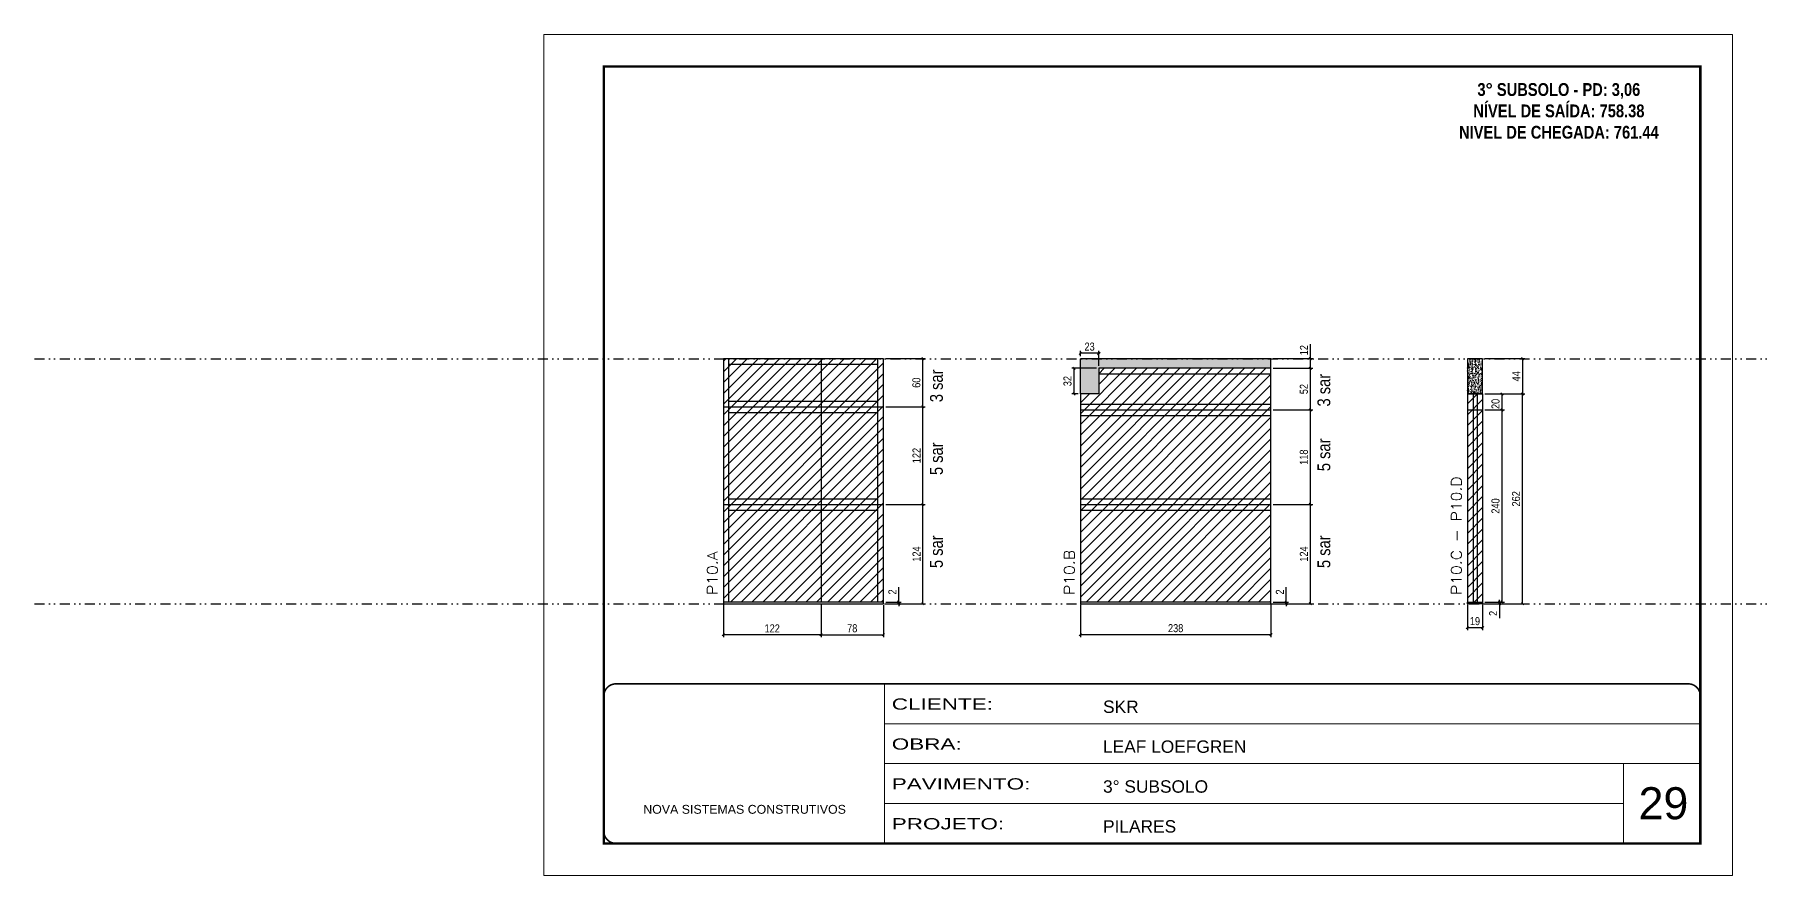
# Model space of a CAD drawing. Header units: millimetres. Extents: x 13777 to 27878, y -21631 to 6985.
# Drawn here: x 13777 to 15936, y -2105 to -1055 of the extents above; entities that cross this region are included whole.
import ezdxf

# ---------------------------------------------------------------- set-up
doc = ezdxf.new("R2010")
doc.units = ezdxf.units.MM
for name, pattern in [('CONTINUO', [0]), ('DASHED', [0.75, 0.5, -0.25]), ('DIVIDE2', [0.625, 0.25, -0.125, 0, -0.125, 0, -0.125])]:
    doc.linetypes.add(name, pattern=pattern)
for name, color, linetype, lineweight in [('CARIMBO', 255, 'Continuous', 9), ('Folhas', 255, 'Continuous', 9), ('Hachura', 251, 'Continuous', 9), ('SARRAFO DE PRESSAO', 251, 'DASHED', 9), ('Texto Seção', 7, 'Continuous', 15)]:
    doc.layers.add(name, color=color, linetype=linetype, lineweight=lineweight)
for name, color, linetype in [('COTA', 241, 'Continuous'), ('NOMENCLATURA', 7, 'Continuous'), ('Nível', 160, 'Continuous'), ('Painéis', 200, 'Continuous'), ('SARR_2.2x7', 40, 'Continuous')]:
    doc.layers.add(name, color=color, linetype=linetype)
doc.styles.add('ARIAL', font='arial.ttf')
doc.styles.add('ARIAL_NARROW', font='ARIALN.TTF', dxfattribs={"height": 0.2})
doc.styles.add('COTA TECNICA', font='techl___.ttf', dxfattribs={"height": 10})
doc.styles.add('COTA TECNICA-50', font='techl___.ttf', dxfattribs={"height": 10})
doc.styles.add('REGUA-120', font='ROMANS.shx', dxfattribs={"height": 15})
doc.styles.add('ROMANC', font='techb___.ttf', dxfattribs={"height": 2.5})
doc.styles.add('Tecnologia', font='')
doc.styles.get('Tecnologia').set_extended_font_data('Forgotten Futurist')
doc.dimstyles.new('COTA PAINEL-50', dxfattribs={"dimtxt": 10, "dimasz": 3, "dimexe": 3, "dimexo": 3, "dimgap": 3, "dimtad": 1, "dimdec": 1, "dimzin": 12, "dimdsep": 46, "dimtxsty": 'COTA TECNICA-50', "dimblk1": 'OBLIQUE', "dimblk2": 'OBLIQUE', "dimsah": 1, "dimcen": 0.9, "dimclrd": 4, "dimclre": 4, "dimclrt": 240, "dimadec": 1, "dimazin": 3, "dimtfac": 1, "dimtdec": 1, "dimtmove": 0, "dimatfit": 3, "dimfxl": 1, "dimtolj": 1, "dimtzin": 12, "dimarcsym": 0})
doc.dimstyles.new('PAINEL', dxfattribs={"dimtxt": 10, "dimasz": 3, "dimexe": 3, "dimexo": 3, "dimgap": 3, "dimtad": 1, "dimdec": 1, "dimzin": 12, "dimdsep": 46, "dimtxsty": 'COTA TECNICA', "dimblk1": 'OBLIQUE', "dimblk2": 'OBLIQUE', "dimsah": 1, "dimcen": 0.9, "dimclrd": 4, "dimclre": 4, "dimclrt": 240, "dimadec": 1, "dimazin": 3, "dimtfac": 1, "dimtdec": 1, "dimtmove": 0, "dimatfit": 3, "dimfxl": 1, "dimtolj": 1, "dimtzin": 12, "dimarcsym": 0})

# ---------------------------------------------------------------- blocks, each defined once
blk = doc.blocks.new('9999999999')
at = {"color": 30, "linetype": 'CONTINUO'}
for p, q in [((98564.6, 34230.2), (98564.6, 34429.4)), ((98564.6, 34379.6), (99584, 34379.6)), ((98564.6, 34329.8), (99488, 34329.8)), ((99584, 34329.8), (99488, 34329.8)), ((99488, 34329.8), (99488, 34230.2)), ((98564.6, 34280), (99488, 34280))]:
    blk.add_line(p, q, dxfattribs=at)
at = {"color": 30, "linetype": 'CONTINUO', "const_width": 2}
blk.add_lwpolyline([(99584, 34230.2), (99584, 34414.4, 0.414214), (99569, 34429.4), (98229, 34429.4, 0.414214), (98214, 34414.4), (98214, 34245.2, 0.414214), (98229, 34230.2), (99584, 34230.2)], format="xyb", dxfattribs=at)
at = {"layer": 'Folhas'}
blk.add_lwpolyline([(98139, 34190.2), (99624, 34190.2), (99624, 35240.2), (98139, 35240.2)], close=True, dxfattribs=at)
at = {"layer": 'Folhas', "color": 30, "const_width": 3}
blk.add_lwpolyline([(98214, 34230.2), (99584, 34230.2), (99584, 35200.2), (98214, 35200.2)], close=True, dxfattribs=at)
at = {"color": 7, "linetype": 'Continuous', "ltscale": 5, "style": 'ARIAL'}
for s, height, p in [('SKR', 15.48, (98837.7, 34393.1)), ('LEAF LOEFGREN', 15.483, (98837.7, 34343.3)), ('3° SUBSOLO', 15.48, (98837.7, 34293.5)), ('NOVA SISTEMAS CONSTRUTIVOS', 11.059, (98263.2, 34267.2)), ('PILARES', 15.48, (98837.7, 34243.7))]:
    blk.add_text(s, height=height, dxfattribs=at).set_placement(p)
at = {"layer": 'Folhas', "color": 7, "style": 'Tecnologia', "width": 1.5}
for s, p in [('CLIENTE:', (98573.7, 34397.2)), ('OBRA:', (98573.7, 34347.3)), ('PAVIMENTO:', (98573.7, 34297.5)), ('PROJETO:', (98573.7, 34247.7))]:
    blk.add_text(s, height=14, dxfattribs=at).set_placement(p)
blk = doc.blocks.new('_Oblique')
at = {"color": 0, "linetype": 'ByBlock', "lineweight": -2}
blk.add_line((-0.5, -0.5), (0.5, 0.5), dxfattribs=at)
blk = doc.blocks.new('*D1657')
at = {"layer": 'COTA', "color": 4, "lineweight": -2, "transparency": 16777216}
for p, q in [((14637.8, -1767), (14637.8, -1807.8)), ((14759.8, -1767), (14759.8, -1807.8)), ((14759.8, -1804.8), (14637.8, -1804.8))]:
    blk.add_line(p, q, dxfattribs=at)
at = {"layer": 'Defpoints', "color": 0, "transparency": 16777216}
for p in [(14637.8, -1764), (14759.8, -1764), (14637.8, -1804.8)]:
    blk.add_point(p, dxfattribs=at)
at = {"layer": 'COTA', "color": 4, "lineweight": -2, "transparency": 16777216, "xscale": 3, "yscale": 3, "zscale": 3, "rotation": 180}
blk.add_blockref('_Oblique', (14637.8, -1804.8), dxfattribs=at)
at = {"layer": 'COTA', "color": 4, "lineweight": -2, "transparency": 16777216, "xscale": 3, "yscale": 3, "zscale": 3}
blk.add_blockref('_Oblique', (14759.8, -1804.8), dxfattribs=at)
at = {"layer": 'COTA', "color": 240, "transparency": 16777216, "insert": (14698.8, -1796.8), "char_height": 10, "attachment_point": 5, "style": 'COTA TECNICA'}
blk.add_mtext('\\A1;122', dxfattribs=at)
blk = doc.blocks.new('*D1658')
at = {"layer": 'COTA', "color": 4, "lineweight": -2, "transparency": 16777216}
for p, q in [((14857, -1764), (14857, -1745.2)), ((14840.8, -1764), (14860, -1764)), ((14840.8, -1766), (14860, -1766)), ((14857, -1766), (14857, -1764)), ((14857, -1766), (14857, -1769))]:
    blk.add_line(p, q, dxfattribs=at)
at = {"layer": 'Defpoints', "color": 0, "transparency": 16777216}
for p in [(14837.8, -1764), (14837.8, -1766), (14857, -1766)]:
    blk.add_point(p, dxfattribs=at)
at = {"layer": 'COTA', "color": 4, "lineweight": -2, "transparency": 16777216, "xscale": 3, "yscale": 3, "zscale": 3}
for p, rotation in [((14857, -1764), 270), ((14857, -1766), 90)]:
    blk.add_blockref('_Oblique', p, dxfattribs=dict(at, rotation=rotation))
at = {"layer": 'COTA', "color": 240, "transparency": 16777216, "insert": (14849, -1751.3), "char_height": 10, "attachment_point": 5, "rotation": 90, "style": 'COTA TECNICA-50'}
blk.add_mtext('\\A1;2', dxfattribs=at)
blk = doc.blocks.new('*D1659')
at = {"layer": 'COTA', "color": 4, "lineweight": -2, "transparency": 16777216}
for p, q in [((14840.8, -1520), (14890.1, -1520)), ((14887.1, -1642), (14887.1, -1520)), ((14840.8, -1642), (14890.1, -1642))]:
    blk.add_line(p, q, dxfattribs=at)
at = {"layer": 'Defpoints', "color": 0, "transparency": 16777216}
for p in [(14837.8, -1520), (14887.1, -1520), (14837.8, -1642)]:
    blk.add_point(p, dxfattribs=at)
at = {"layer": 'COTA', "color": 4, "lineweight": -2, "transparency": 16777216, "xscale": 3, "yscale": 3, "zscale": 3}
for p, rotation in [((14887.1, -1520), 90), ((14887.1, -1642), 270)]:
    blk.add_blockref('_Oblique', p, dxfattribs=dict(at, rotation=rotation))
at = {"layer": 'COTA', "color": 240, "transparency": 16777216, "insert": (14879.1, -1581), "char_height": 10, "attachment_point": 5, "rotation": 90, "style": 'COTA TECNICA-50'}
blk.add_mtext('\\A1;122', dxfattribs=at)
blk = doc.blocks.new('*D1669')
at = {"layer": 'COTA', "color": 4, "linetype": 'ByBlock', "lineweight": -2, "transparency": 16777216}
for p, q in [((14840.8, -1642), (14890.1, -1642)), ((14887.1, -1766), (14887.1, -1642)), ((14840.8, -1766), (14890.1, -1766))]:
    blk.add_line(p, q, dxfattribs=at)
at = {"layer": 'Defpoints', "color": 0, "linetype": 'ByBlock', "transparency": 16777216}
for p in [(14837.8, -1642), (14887.1, -1642), (14837.8, -1766)]:
    blk.add_point(p, dxfattribs=at)
at = {"layer": 'COTA', "color": 4, "linetype": 'ByBlock', "lineweight": -2, "transparency": 16777216, "xscale": 3, "yscale": 3, "zscale": 3}
for p, rotation in [((14887.1, -1642), 90), ((14887.1, -1766), 270)]:
    blk.add_blockref('_Oblique', p, dxfattribs=dict(at, rotation=rotation))
at = {"layer": 'COTA', "color": 240, "linetype": 'ByBlock', "transparency": 16777216, "insert": (14879.1, -1704), "char_height": 10, "attachment_point": 5, "rotation": 90, "style": 'COTA TECNICA'}
blk.add_mtext('\\A1;124', dxfattribs=at)
blk = doc.blocks.new('*D1670')
at = {"layer": 'COTA', "color": 4, "linetype": 'ByBlock', "lineweight": -2, "transparency": 16777216}
for p, q in [((14840.8, -1642), (14890.1, -1642)), ((14887.1, -1766), (14887.1, -1642)), ((14840.8, -1766), (14890.1, -1766))]:
    blk.add_line(p, q, dxfattribs=at)
at = {"layer": 'Defpoints', "color": 0, "linetype": 'ByBlock', "transparency": 16777216}
for p in [(14837.8, -1642), (14887.1, -1642), (14837.8, -1766)]:
    blk.add_point(p, dxfattribs=at)
at = {"layer": 'COTA', "color": 4, "linetype": 'ByBlock', "lineweight": -2, "transparency": 16777216, "xscale": 3, "yscale": 3, "zscale": 3}
for p, rotation in [((14887.1, -1642), 90), ((14887.1, -1766), 270)]:
    blk.add_blockref('_Oblique', p, dxfattribs=dict(at, rotation=rotation))
at = {"layer": 'COTA', "color": 240, "linetype": 'ByBlock', "transparency": 16777216, "insert": (14879.1, -1704), "char_height": 10, "attachment_point": 5, "rotation": 90, "style": 'COTA TECNICA'}
blk.add_mtext('\\A1;124', dxfattribs=at)
blk = doc.blocks.new('*D1671')
at = {"layer": 'COTA', "color": 4, "lineweight": -2, "transparency": 16777216}
for p, q in [((14840.8, -1460), (14890.1, -1460)), ((14887.1, -1520), (14887.1, -1460)), ((14840.8, -1520), (14890.1, -1520))]:
    blk.add_line(p, q, dxfattribs=at)
at = {"layer": 'Defpoints', "color": 0, "transparency": 16777216}
for p in [(14837.8, -1460), (14887.1, -1460), (14837.8, -1520)]:
    blk.add_point(p, dxfattribs=at)
at = {"layer": 'COTA', "color": 4, "lineweight": -2, "transparency": 16777216, "xscale": 3, "yscale": 3, "zscale": 3}
for p, rotation in [((14887.1, -1460), 90), ((14887.1, -1520), 270)]:
    blk.add_blockref('_Oblique', p, dxfattribs=dict(at, rotation=rotation))
at = {"layer": 'COTA', "color": 240, "transparency": 16777216, "insert": (14879, -1490), "char_height": 10, "attachment_point": 5, "rotation": 90, "style": 'COTA TECNICA'}
blk.add_mtext('\\A1;60', dxfattribs=at)
blk = doc.blocks.new('*D1660')
at = {"layer": 'COTA', "color": 4, "lineweight": -2, "transparency": 16777216}
for p, q in [((15083.9, -1767), (15083.9, -1807.8)), ((15321.9, -1767), (15321.9, -1807.8)), ((15321.9, -1804.8), (15083.9, -1804.8))]:
    blk.add_line(p, q, dxfattribs=at)
at = {"layer": 'Defpoints', "color": 0, "transparency": 16777216}
for p in [(15083.9, -1764), (15321.9, -1764), (15083.9, -1804.8)]:
    blk.add_point(p, dxfattribs=at)
at = {"layer": 'COTA', "color": 4, "lineweight": -2, "transparency": 16777216, "xscale": 3, "yscale": 3, "zscale": 3, "rotation": 180}
blk.add_blockref('_Oblique', (15083.9, -1804.8), dxfattribs=at)
at = {"layer": 'COTA', "color": 4, "lineweight": -2, "transparency": 16777216, "xscale": 3, "yscale": 3, "zscale": 3}
blk.add_blockref('_Oblique', (15321.9, -1804.8), dxfattribs=at)
at = {"layer": 'COTA', "color": 240, "transparency": 16777216, "insert": (15202.9, -1796.6), "char_height": 10, "attachment_point": 5, "style": 'COTA TECNICA'}
blk.add_mtext('\\A1;238', dxfattribs=at)
blk = doc.blocks.new('*D1661')
at = {"layer": 'COTA', "color": 4, "lineweight": -2, "transparency": 16777216}
for p, q in [((15341.1, -1764), (15341.1, -1745.2)), ((15324.9, -1764), (15344.1, -1764)), ((15324.9, -1766), (15344.1, -1766)), ((15341.1, -1766), (15341.1, -1764)), ((15341.1, -1766), (15341.1, -1769))]:
    blk.add_line(p, q, dxfattribs=at)
at = {"layer": 'Defpoints', "color": 0, "transparency": 16777216}
for p in [(15321.9, -1764), (15321.9, -1766), (15341.1, -1766)]:
    blk.add_point(p, dxfattribs=at)
at = {"layer": 'COTA', "color": 4, "lineweight": -2, "transparency": 16777216, "xscale": 3, "yscale": 3, "zscale": 3}
for p, rotation in [((15341.1, -1764), 270), ((15341.1, -1766), 90)]:
    blk.add_blockref('_Oblique', p, dxfattribs=dict(at, rotation=rotation))
at = {"layer": 'COTA', "color": 240, "transparency": 16777216, "insert": (15333.1, -1751.3), "char_height": 10, "attachment_point": 5, "rotation": 90, "style": 'COTA TECNICA-50'}
blk.add_mtext('\\A1;2', dxfattribs=at)
blk = doc.blocks.new('*D1672')
at = {"layer": 'COTA', "color": 4, "lineweight": -2, "transparency": 16777216}
for p, q in [((15371.2, -1460), (15371.2, -1441.7)), ((15324.9, -1460), (15374.2, -1460)), ((15371.2, -1472), (15371.2, -1460)), ((15324.9, -1472), (15374.2, -1472))]:
    blk.add_line(p, q, dxfattribs=at)
at = {"layer": 'Defpoints', "color": 0, "transparency": 16777216}
for p in [(15321.9, -1460), (15371.2, -1460), (15321.9, -1472)]:
    blk.add_point(p, dxfattribs=at)
at = {"layer": 'COTA', "color": 4, "lineweight": -2, "transparency": 16777216, "xscale": 3, "yscale": 3, "zscale": 3}
for p, rotation in [((15371.2, -1460), 90), ((15371.2, -1472), 270)]:
    blk.add_blockref('_Oblique', p, dxfattribs=dict(at, rotation=rotation))
at = {"layer": 'COTA', "color": 240, "transparency": 16777216, "insert": (15363.2, -1449.4), "char_height": 10, "attachment_point": 5, "rotation": 90, "style": 'COTA TECNICA-50'}
blk.add_mtext('\\A1;12', dxfattribs=at)
blk = doc.blocks.new('*D1662')
at = {"layer": 'COTA', "color": 4, "lineweight": -2, "transparency": 16777216}
for p, q in [((15324.9, -1524), (15374.2, -1524)), ((15371.2, -1642), (15371.2, -1524)), ((15324.9, -1642), (15374.2, -1642))]:
    blk.add_line(p, q, dxfattribs=at)
at = {"layer": 'Defpoints', "color": 0, "transparency": 16777216}
for p in [(15321.9, -1524), (15371.2, -1524), (15321.9, -1642)]:
    blk.add_point(p, dxfattribs=at)
at = {"layer": 'COTA', "color": 4, "lineweight": -2, "transparency": 16777216, "xscale": 3, "yscale": 3, "zscale": 3}
for p, rotation in [((15371.2, -1524), 90), ((15371.2, -1642), 270)]:
    blk.add_blockref('_Oblique', p, dxfattribs=dict(at, rotation=rotation))
at = {"layer": 'COTA', "color": 240, "transparency": 16777216, "insert": (15363.1, -1583), "char_height": 10, "attachment_point": 5, "rotation": 90, "style": 'COTA TECNICA-50'}
blk.add_mtext('\\A1;118', dxfattribs=at)
blk = doc.blocks.new('*D1673')
at = {"layer": 'COTA', "color": 4, "linetype": 'ByBlock', "lineweight": -2, "transparency": 16777216}
for p, q in [((15324.9, -1642), (15374.2, -1642)), ((15371.2, -1766), (15371.2, -1642)), ((15324.9, -1766), (15374.2, -1766))]:
    blk.add_line(p, q, dxfattribs=at)
at = {"layer": 'Defpoints', "color": 0, "linetype": 'ByBlock', "transparency": 16777216}
for p in [(15321.9, -1642), (15371.2, -1642), (15321.9, -1766)]:
    blk.add_point(p, dxfattribs=at)
at = {"layer": 'COTA', "color": 4, "linetype": 'ByBlock', "lineweight": -2, "transparency": 16777216, "xscale": 3, "yscale": 3, "zscale": 3}
for p, rotation in [((15371.2, -1642), 90), ((15371.2, -1766), 270)]:
    blk.add_blockref('_Oblique', p, dxfattribs=dict(at, rotation=rotation))
at = {"layer": 'COTA', "color": 240, "linetype": 'ByBlock', "transparency": 16777216, "insert": (15363.1, -1704), "char_height": 10, "attachment_point": 5, "rotation": 90, "style": 'COTA TECNICA'}
blk.add_mtext('\\A1;124', dxfattribs=at)
blk = doc.blocks.new('*D1674')
at = {"layer": 'COTA', "color": 4, "linetype": 'ByBlock', "lineweight": -2, "transparency": 16777216}
for p, q in [((15324.9, -1642), (15374.2, -1642)), ((15371.2, -1766), (15371.2, -1642)), ((15324.9, -1766), (15374.2, -1766))]:
    blk.add_line(p, q, dxfattribs=at)
at = {"layer": 'Defpoints', "color": 0, "linetype": 'ByBlock', "transparency": 16777216}
for p in [(15321.9, -1642), (15371.2, -1642), (15321.9, -1766)]:
    blk.add_point(p, dxfattribs=at)
at = {"layer": 'COTA', "color": 4, "linetype": 'ByBlock', "lineweight": -2, "transparency": 16777216, "xscale": 3, "yscale": 3, "zscale": 3}
for p, rotation in [((15371.2, -1642), 90), ((15371.2, -1766), 270)]:
    blk.add_blockref('_Oblique', p, dxfattribs=dict(at, rotation=rotation))
at = {"layer": 'COTA', "color": 240, "linetype": 'ByBlock', "transparency": 16777216, "insert": (15363.1, -1704), "char_height": 10, "attachment_point": 5, "rotation": 90, "style": 'COTA TECNICA'}
blk.add_mtext('\\A1;124', dxfattribs=at)
blk = doc.blocks.new('*D1663')
at = {"layer": 'COTA', "color": 4, "lineweight": -2, "transparency": 16777216}
for p, q in [((15324.9, -1472), (15374.2, -1472)), ((15371.2, -1524), (15371.2, -1472)), ((15324.9, -1524), (15374.2, -1524))]:
    blk.add_line(p, q, dxfattribs=at)
at = {"layer": 'Defpoints', "color": 0, "transparency": 16777216}
for p in [(15321.9, -1472), (15371.2, -1472), (15321.9, -1524)]:
    blk.add_point(p, dxfattribs=at)
at = {"layer": 'COTA', "color": 4, "lineweight": -2, "transparency": 16777216, "xscale": 3, "yscale": 3, "zscale": 3}
for p, rotation in [((15371.2, -1472), 90), ((15371.2, -1524), 270)]:
    blk.add_blockref('_Oblique', p, dxfattribs=dict(at, rotation=rotation))
at = {"layer": 'COTA', "color": 240, "transparency": 16777216, "insert": (15363.1, -1498), "char_height": 10, "attachment_point": 5, "rotation": 90, "style": 'COTA TECNICA'}
blk.add_mtext('\\A1;52', dxfattribs=at)
blk = doc.blocks.new('*D1664')
at = {"layer": 'COTA', "color": 4, "lineweight": -2, "transparency": 16777216}
for p, q in [((15083.9, -1457), (15083.9, -1450.2)), ((15106.9, -1453.2), (15083.9, -1453.2)), ((15106.9, -1469), (15106.9, -1450.2))]:
    blk.add_line(p, q, dxfattribs=at)
at = {"layer": 'Defpoints', "color": 0, "transparency": 16777216}
for p in [(15083.9, -1453.2), (15083.9, -1460), (15106.9, -1472)]:
    blk.add_point(p, dxfattribs=at)
at = {"layer": 'COTA', "color": 4, "lineweight": -2, "transparency": 16777216, "xscale": 3, "yscale": 3, "zscale": 3, "rotation": 180}
blk.add_blockref('_Oblique', (15083.9, -1453.2), dxfattribs=at)
at = {"layer": 'COTA', "color": 4, "lineweight": -2, "transparency": 16777216, "xscale": 3, "yscale": 3, "zscale": 3}
blk.add_blockref('_Oblique', (15106.9, -1453.2), dxfattribs=at)
at = {"layer": 'COTA', "color": 240, "transparency": 16777216, "insert": (15095.4, -1445), "char_height": 10, "attachment_point": 5, "style": 'COTA TECNICA'}
blk.add_mtext('\\A1;23', dxfattribs=at)
blk = doc.blocks.new('*D1665')
at = {"layer": 'COTA', "color": 4, "lineweight": -2, "transparency": 16777216}
for p, q in [((15103.9, -1472), (15073, -1472)), ((15076, -1504), (15076, -1472)), ((15080.9, -1504), (15073, -1504))]:
    blk.add_line(p, q, dxfattribs=at)
at = {"layer": 'Defpoints', "color": 0, "transparency": 16777216}
for p in [(15076, -1472), (15106.9, -1472), (15083.9, -1504)]:
    blk.add_point(p, dxfattribs=at)
at = {"layer": 'COTA', "color": 4, "lineweight": -2, "transparency": 16777216, "xscale": 3, "yscale": 3, "zscale": 3}
for p, rotation in [((15076, -1472), 90), ((15076, -1504), 270)]:
    blk.add_blockref('_Oblique', p, dxfattribs=dict(at, rotation=rotation))
at = {"layer": 'COTA', "color": 240, "transparency": 16777216, "insert": (15067.8, -1488), "char_height": 10, "attachment_point": 5, "rotation": 90, "style": 'COTA TECNICA'}
blk.add_mtext('\\A1;32', dxfattribs=at)
blk = doc.blocks.new('*D1654')
at = {"layer": 'COTA', "color": 4, "lineweight": -2, "transparency": 16777216}
for p, q in [((15567.4, -1767), (15567.4, -1798.9)), ((15586.4, -1767), (15586.4, -1798.9)), ((15567.4, -1795.9), (15586.4, -1795.9))]:
    blk.add_line(p, q, dxfattribs=at)
at = {"layer": 'Defpoints', "color": 0, "transparency": 16777216}
for p in [(15567.4, -1764), (15586.4, -1764), (15586.4, -1795.9)]:
    blk.add_point(p, dxfattribs=at)
at = {"layer": 'COTA', "color": 4, "lineweight": -2, "transparency": 16777216, "xscale": 3, "yscale": 3, "zscale": 3, "rotation": 180}
blk.add_blockref('_Oblique', (15567.4, -1795.9), dxfattribs=at)
at = {"layer": 'COTA', "color": 4, "lineweight": -2, "transparency": 16777216, "xscale": 3, "yscale": 3, "zscale": 3}
blk.add_blockref('_Oblique', (15586.4, -1795.9), dxfattribs=at)
at = {"layer": 'COTA', "color": 240, "transparency": 16777216, "insert": (15576.9, -1787.8), "char_height": 10, "attachment_point": 5, "style": 'COTA TECNICA'}
blk.add_mtext('\\A1;19', dxfattribs=at)
blk = doc.blocks.new('*D1655')
at = {"layer": 'COTA', "color": 4, "lineweight": -2, "transparency": 16777216}
for p, q in [((15589.4, -1764), (15610.6, -1764)), ((15589.4, -1766), (15610.6, -1766)), ((15607.6, -1764), (15607.6, -1761)), ((15607.6, -1764), (15607.6, -1766)), ((15607.6, -1766), (15607.6, -1784.1))]:
    blk.add_line(p, q, dxfattribs=at)
at = {"layer": 'Defpoints', "color": 0, "transparency": 16777216}
for p in [(15586.4, -1764), (15586.4, -1766), (15607.6, -1764)]:
    blk.add_point(p, dxfattribs=at)
at = {"layer": 'COTA', "color": 4, "lineweight": -2, "transparency": 16777216, "xscale": 3, "yscale": 3, "zscale": 3}
for p, rotation in [((15607.6, -1764), 270), ((15607.6, -1766), 90)]:
    blk.add_blockref('_Oblique', p, dxfattribs=dict(at, rotation=rotation))
at = {"layer": 'COTA', "color": 240, "transparency": 16777216, "insert": (15599.6, -1778.1), "char_height": 10, "attachment_point": 5, "rotation": 90, "style": 'COTA TECNICA-50'}
blk.add_mtext('\\A1;2', dxfattribs=at)
blk = doc.blocks.new('*D1666')
at = {"layer": 'COTA', "color": 4, "linetype": 'ByBlock', "lineweight": -2, "transparency": 16777216}
for p, q in [((15589.4, -1460), (15639.4, -1460)), ((15636.4, -1460), (15636.4, -1504)), ((15589.4, -1504), (15639.4, -1504))]:
    blk.add_line(p, q, dxfattribs=at)
at = {"layer": 'Defpoints', "color": 0, "linetype": 'ByBlock', "transparency": 16777216}
for p in [(15586.4, -1460), (15586.4, -1504), (15636.4, -1504)]:
    blk.add_point(p, dxfattribs=at)
at = {"layer": 'COTA', "color": 4, "linetype": 'ByBlock', "lineweight": -2, "transparency": 16777216, "xscale": 3, "yscale": 3, "zscale": 3}
for p, rotation in [((15636.4, -1460), 90), ((15636.4, -1504), 270)]:
    blk.add_blockref('_Oblique', p, dxfattribs=dict(at, rotation=rotation))
at = {"layer": 'COTA', "color": 240, "linetype": 'ByBlock', "transparency": 16777216, "insert": (15628.4, -1482), "char_height": 10, "attachment_point": 5, "rotation": 90, "style": 'COTA TECNICA'}
blk.add_mtext('\\A1;44', dxfattribs=at)
blk = doc.blocks.new('*D1656')
at = {"layer": 'COTA', "color": 4, "lineweight": -2, "transparency": 16777216}
for p, q in [((15589.4, -1504), (15639.4, -1504)), ((15636.4, -1766), (15636.4, -1504)), ((15589.4, -1766), (15639.4, -1766))]:
    blk.add_line(p, q, dxfattribs=at)
at = {"layer": 'Defpoints', "color": 0, "transparency": 16777216}
for p in [(15586.4, -1504), (15636.4, -1504), (15586.4, -1766)]:
    blk.add_point(p, dxfattribs=at)
at = {"layer": 'COTA', "color": 4, "lineweight": -2, "transparency": 16777216, "xscale": 3, "yscale": 3, "zscale": 3}
for p, rotation in [((15636.4, -1504), 90), ((15636.4, -1766), 270)]:
    blk.add_blockref('_Oblique', p, dxfattribs=dict(at, rotation=rotation))
at = {"layer": 'COTA', "color": 240, "transparency": 16777216, "insert": (15628.3, -1635), "char_height": 10, "attachment_point": 5, "rotation": 90, "style": 'COTA TECNICA-50'}
blk.add_mtext('\\A1;262', dxfattribs=at)
blk = doc.blocks.new('*D1667')
at = {"layer": 'COTA', "color": 4, "lineweight": -2, "transparency": 16777216}
for p, q in [((15589.4, -1524), (15613.7, -1524)), ((15610.7, -1764), (15610.7, -1524)), ((15589.4, -1764), (15613.7, -1764))]:
    blk.add_line(p, q, dxfattribs=at)
at = {"layer": 'Defpoints', "color": 0, "transparency": 16777216}
for p in [(15586.4, -1524), (15610.7, -1524), (15586.4, -1764)]:
    blk.add_point(p, dxfattribs=at)
at = {"layer": 'COTA', "color": 4, "lineweight": -2, "transparency": 16777216, "xscale": 3, "yscale": 3, "zscale": 3}
for p, rotation in [((15610.7, -1524), 90), ((15610.7, -1764), 270)]:
    blk.add_blockref('_Oblique', p, dxfattribs=dict(at, rotation=rotation))
at = {"layer": 'COTA', "color": 240, "transparency": 16777216, "insert": (15602.6, -1644), "char_height": 10, "attachment_point": 5, "rotation": 90, "style": 'COTA TECNICA'}
blk.add_mtext('\\A1;240', dxfattribs=at)
blk = doc.blocks.new('*D1668')
at = {"layer": 'COTA', "color": 4, "lineweight": -2, "transparency": 16777216}
for p, q in [((15589.4, -1504), (15613.7, -1504)), ((15610.7, -1524), (15610.7, -1504)), ((15589.4, -1524), (15613.7, -1524))]:
    blk.add_line(p, q, dxfattribs=at)
at = {"layer": 'Defpoints', "color": 0, "transparency": 16777216}
for p in [(15586.4, -1504), (15610.7, -1504), (15586.4, -1524)]:
    blk.add_point(p, dxfattribs=at)
at = {"layer": 'COTA', "color": 4, "lineweight": -2, "transparency": 16777216, "xscale": 3, "yscale": 3, "zscale": 3}
for p, rotation in [((15610.7, -1504), 90), ((15610.7, -1524), 270)]:
    blk.add_blockref('_Oblique', p, dxfattribs=dict(at, rotation=rotation))
at = {"layer": 'COTA', "color": 240, "transparency": 16777216, "insert": (15602.6, -1516.5), "char_height": 10, "attachment_point": 5, "rotation": 90, "style": 'COTA TECNICA'}
blk.add_mtext('\\A1;20', dxfattribs=at)
blk = doc.blocks.new('*D1675')
at = {"layer": 'COTA', "color": 4, "lineweight": -2, "transparency": 16777216}
for p, q in [((14759.8, -1767), (14759.8, -1807.8)), ((14837.8, -1768), (14837.8, -1807.8)), ((14759.8, -1804.8), (14837.8, -1804.8))]:
    blk.add_line(p, q, dxfattribs=at)
at = {"layer": 'Defpoints', "color": 0, "transparency": 16777216}
for p in [(14759.8, -1764), (14837.8, -1765), (14837.8, -1804.8)]:
    blk.add_point(p, dxfattribs=at)
at = {"layer": 'COTA', "color": 4, "lineweight": -2, "transparency": 16777216, "xscale": 3, "yscale": 3, "zscale": 3, "rotation": 180}
blk.add_blockref('_Oblique', (14759.8, -1804.8), dxfattribs=at)
at = {"layer": 'COTA', "color": 4, "lineweight": -2, "transparency": 16777216, "xscale": 3, "yscale": 3, "zscale": 3}
blk.add_blockref('_Oblique', (14837.8, -1804.8), dxfattribs=at)
at = {"layer": 'COTA', "color": 240, "transparency": 16777216, "insert": (14798.8, -1796.7), "char_height": 10, "attachment_point": 5, "style": 'COTA TECNICA'}
blk.add_mtext('\\A1;78', dxfattribs=at)

msp = doc.modelspace()

# ---------------------------------------------------------------- hatches: boundary and pattern name
at = {"layer": 'COTA'}
h = msp.add_hatch(dxfattribs=at)
h.set_pattern_fill('AR-CONC', color=256, scale=0.03)
h.set_pattern_definition([(50, (-3028.5105, -1178.575), (5.4655401, -0.4781726), [0.5715, -6.2865]), (355, (-3028.5105, -1178.575), (-1.0573026, 5.7317054), [0.4572, -5.0292175]), (100.451445, (-3028.055, -1178.615), (4.4082374, 5.2535326), [0.4857003, -5.3427073]), (46.1842, (-3028.5105, -1177.051), (8.1323712, -1.2612698), [0.85725, -9.42975]), (96.63556, (-3027.833, -1177.156), (7.122124, 7.4227837), [0.7285507, -8.0140682]), (351.18415, (-3028.5105, -1177.051), (7.122124, 7.4227837), [0.685799, -7.543792]), (21, (-3027.7485, -1177.432), (4.5484317, -3.067956), [0.5715, -6.2865]), (326, (-3027.7485, -1177.432), (1.8540609, 5.525639), [0.4572, -5.0292]), (71.451445, (-3027.3695, -1177.688), (6.4024926, 2.457683), [0.4857003, -5.3426981]), (37.5, (-3028.5105, -1178.5751), (0.0926581, 2.53665117), [0, -4.96824, 0, -5.1054, 0, -5.04825]), (7.5, (-3028.5105, -1178.575), (2.00458988, 3.00541724), [0, -2.91084, 0, -4.85394, 0, -1.92405]), (327.5, (-3030.2097, -1178.5751), (4.06771786, -0.17186232), [0, -1.905, 0, -5.9436, 0, -7.8867]), (317.5, (-3030.9717, -1178.575), (4.44387544, 0.7627947), [0, -2.4765, 0, -3.94716, 0, -5.6007])])
h.paths.add_polyline_path([(15106.85, -1472.02), (15321.85, -1472.02), (15321.85, -1460.02), (15083.85, -1460.02), (15083.85, -1504.02), (15106.85, -1504.02)])
h = msp.add_hatch(dxfattribs=at)
h.set_pattern_fill('AR-CONC', color=256, scale=0.03)
h.set_pattern_definition([(50, (-115.4165, -5772.8755), (5.4655401, -0.4781726), [0.5715, -6.2865]), (355, (-115.4165, -5772.8755), (-1.0573026, 5.7317054), [0.4572, -5.0292175]), (100.451445, (-114.961, -5772.9154), (4.4082374, 5.2535326), [0.4857003, -5.3427073]), (46.1842, (-115.4165, -5771.3515), (8.1323712, -1.2612698), [0.85725, -9.42975]), (96.63556, (-114.739, -5771.457), (7.122124, 7.4227837), [0.7285507, -8.0140682]), (351.18415, (-115.4165, -5771.3515), (7.122124, 7.4227837), [0.685799, -7.543792]), (21, (-114.6545, -5771.7325), (4.5484317, -3.067956), [0.5715, -6.2865]), (326, (-114.6545, -5771.7325), (1.8540609, 5.525639), [0.4572, -5.0292]), (71.451445, (-114.2754, -5771.988), (6.4024926, 2.457683), [0.4857003, -5.3426981]), (37.5, (-115.4165, -5772.8755), (0.0926581, 2.53665117), [0, -4.96824, 0, -5.1054, 0, -5.04825]), (7.5, (-115.4165, -5772.8755), (2.00458988, 3.00541724), [0, -2.91084, 0, -4.85394, 0, -1.92405]), (327.5, (-117.1157, -5772.8755), (4.06771786, -0.17186232), [0, -1.905, 0, -5.9436, 0, -7.8867]), (317.5, (-117.8777, -5772.8755), (4.44387544, 0.7627947), [0, -2.4765, 0, -3.94716, 0, -5.6007])])
h.paths.add_polyline_path([(15586.45, -1460.02), (15567.45, -1460.02), (15567.45, -1504.04), (15586.45, -1504.04)])
at = {"layer": 'Hachura', "linetype": 'ByBlock'}
h = msp.add_hatch(dxfattribs=at)
h.set_pattern_fill('ANSI31', color=256, scale=3)
h.set_pattern_definition([(45, (-4768.5, -1148.575), (-6.735192, 6.735192), [])])
h.paths.add_polyline_path([(14759.77, -1520.02), (14759.77, -1460.02), (14637.77, -1460.02), (14637.77, -1520.02)])
h.paths.add_polyline_path([(14759.77, -1460.02), (14759.77, -1520.02), (14837.77, -1520.02), (14837.77, -1460.02)])
h.paths.add_polyline_path([(14759.77, -1642.02), (14837.77, -1642.02), (14837.77, -1520.02), (14759.77, -1520.02)])
h.paths.add_polyline_path([(14759.77, -1520.02), (14637.77, -1520.02), (14637.77, -1642.02), (14759.77, -1642.02)])
h.paths.add_polyline_path([(14759.77, -1764.02), (14759.77, -1642.02), (14637.77, -1642.02), (14637.77, -1764.02)])
h.paths.add_polyline_path([(14759.77, -1764.02), (14837.77, -1764.02), (14837.77, -1642.02), (14759.77, -1642.02)])
h.paths.add_polyline_path([(15321.85, -1764.02), (15321.85, -1642.02), (15083.85, -1642.02), (15083.85, -1764.02)])
h.paths.add_polyline_path([(15083.85, -1524.02), (15083.85, -1642.02), (15321.85, -1642.02), (15321.85, -1524.02)])
h.paths.add_polyline_path([(15321.85, -1524.02), (15321.85, -1472.02), (15106.85, -1472.02), (15106.85, -1504.02), (15083.85, -1504.02), (15083.85, -1524.02)])
h.paths.add_polyline_path([(15586.45, -1504.04), (15567.45, -1504.04), (15567.45, -1524.02), (15586.45, -1524.02)])
h.paths.add_polyline_path([(15586.45, -1524.02), (15567.45, -1524.02), (15567.45, -1764.02), (15586.45, -1764.02)])

# ---------------------------------------------------------------- linework, layer by layer
at = {"layer": 'COTA', "linetype": 'ByBlock'}
for p, q in [((15321.85, -1460.02), (15083.85, -1460.02)), ((15083.85, -1504.02), (15083.85, -1460.02)), ((15321.85, -1472.02), (15321.85, -1460.02))]:
    msp.add_line(p, q, dxfattribs=at)
msp.add_lwpolyline([(15567.45, -1504.04), (15586.45, -1504.04), (15586.45, -1460.02), (15567.45, -1460.02)], close=True, dxfattribs=at)
at = {"layer": 'Nível', "color": 4, "linetype": 'DIVIDE2', "ltscale": 50}
for p, q in [((13777.11, -1460.02), (17496.97, -1460.02)), ((13777.11, -1766.02), (21531.15, -1766.02))]:
    msp.add_line(p, q, dxfattribs=at)
at = {"layer": 'Painéis'}
for p, q in [((14837.77, -1460.02), (14637.77, -1460.02)), ((14637.77, -1460.02), (14637.77, -1764.02)), ((14759.77, -1460.02), (14759.77, -1764.02)), ((14837.77, -1764.02), (14837.77, -1460.02)), ((15321.85, -1472.02), (15106.85, -1472.02)), ((15106.85, -1472.02), (15106.85, -1504.02)), ((15321.85, -1764.02), (15321.85, -1472.02)), ((15083.85, -1504.02), (15083.85, -1764.02)), ((15106.85, -1504.02), (15083.85, -1504.02)), ((15567.45, -1504.04), (15567.45, -1764.02)), ((15567.45, -1504.04), (15586.45, -1504.04)), ((15586.45, -1504.04), (15567.45, -1504.04)), ((15586.45, -1504.04), (15586.45, -1764.02)), ((14637.77, -1520.02), (14837.77, -1520.02)), ((15083.85, -1524.02), (15321.85, -1524.02)), ((15567.45, -1524.02), (15586.45, -1524.02)), ((14637.77, -1642.02), (14837.77, -1642.02)), ((15083.85, -1642.02), (15321.85, -1642.02)), ((15567.45, -1764.02), (15586.45, -1764.02)), ((15567.45, -1764.02), (15586.45, -1764.02)), ((15567.45, -1766.02), (15567.45, -1764.02)), ((15586.45, -1766.02), (15567.45, -1766.02)), ((15586.45, -1764.02), (15586.45, -1766.02))]:
    msp.add_line(p, q, dxfattribs=at)
for points in [[(14837.77, -1764.02), (14637.77, -1764.02), (14637.77, -1766.02), (14837.77, -1766.02)], [(15321.85, -1764.02), (15083.85, -1764.02), (15083.85, -1766.02), (15321.85, -1766.02)]]:
    msp.add_lwpolyline(points, close=True, dxfattribs=at)
at = {"layer": 'SARR_2.2x7'}
for p, q in [((14644.77, -1520.02), (14644.77, -1460.02)), ((14644.77, -1467.02), (14759.77, -1467.02)), ((14759.77, -1467.02), (14830.77, -1467.02)), ((14830.77, -1520.02), (14830.77, -1460.02)), ((15106.85, -1479.02), (15321.85, -1479.02)), ((15574.45, -1504.02), (15574.45, -1764.02)), ((15579.45, -1504.02), (15579.45, -1764.02)), ((14644.77, -1513.02), (14759.77, -1513.02)), ((14644.77, -1642.02), (14644.77, -1520.02)), ((14644.77, -1527.02), (14759.77, -1527.02)), ((14759.77, -1513.02), (14830.77, -1513.02)), ((14759.77, -1527.02), (14830.77, -1527.02)), ((14830.77, -1642.02), (14830.77, -1520.02)), ((15083.85, -1517.02), (15321.85, -1517.02)), ((15083.85, -1531.02), (15321.85, -1531.02)), ((14644.77, -1635.02), (14759.77, -1635.02)), ((14759.77, -1635.02), (14830.77, -1635.02)), ((15083.85, -1635.02), (15321.85, -1635.02)), ((14644.77, -1764.02), (14644.77, -1642.02)), ((14644.77, -1649.02), (14759.77, -1649.02)), ((14759.77, -1649.02), (14830.77, -1649.02)), ((14830.77, -1764.02), (14830.77, -1642.02)), ((15083.85, -1649.02), (15321.85, -1649.02))]:
    msp.add_line(p, q, dxfattribs=at)

# ---------------------------------------------------------------- block references
at = {"layer": 'SARRAFO DE PRESSAO', "color": 6, "linetype": 'ByBlock'}
msp.add_blockref('9999999999', (-83725.51, -36295.5), dxfattribs=at)

# ---------------------------------------------------------------- texts
at = {"layer": 'CARIMBO', "style": 'ARIAL'}
msp.add_text('29', height=40, dxfattribs=at).set_placement((15781.33, -2035.15))
at = {"layer": 'NOMENCLATURA', "style": 'ARIAL_NARROW'}
for s, p in [('3 sar', (14912.01, -1514.36)), ('3 sar', (15396.1, -1519.73)), ('5 sar', (14912.01, -1605.36)), ('5 sar', (15396.1, -1600.5)), ('5 sar', (14912.01, -1721.5)), ('5 sar', (15396.1, -1721.5))]:
    msp.add_text(s, height=16, rotation=90, dxfattribs=at).set_placement(p)
at = {"layer": 'NOMENCLATURA', "color": 2, "insert": (15681.75, -1089.24), "char_height": 16, "attachment_point": 2, "style": 'ROMANC'}
msp.add_mtext_dynamic_manual_height_columns('\\P3° SUBSOLO - PD: 3,06\\PNÍVEL DE SAÍDA: 758.38\\PNIVEL DE CHEGADA: 761.44', width=300.2766, gutter_width=1, heights=[0], dxfattribs=at)
at = {"layer": 'Texto Seção', "style": 'REGUA-120', "width": 1.1}
for s, p in [('P10.C - P10.D', (15560.2, -1755.25)), ('P10.A', (14630.52, -1755.25)), ('P10.B', (15076.6, -1755.25))]:
    msp.add_text(s, height=13, rotation=90, dxfattribs=at).set_placement(p)

# ---------------------------------------------------------------- dimensions: what is measured, and where the dimension line sits
at = {"layer": 'COTA'}
for base, p1, p2, picture, middle in [((15083.85, -1453.22), (15106.85, -1472.02), (15083.85, -1460.02), '*D1664', (15095.35, -1445)), ((14837.77, -1804.84), (14759.77, -1764.02), (14837.77, -1765.02), '*D1675', (14798.77, -1796.74))]:
    dim = msp.add_linear_dim(base=base, p1=p1, p2=p2, dimstyle='PAINEL', dxfattribs=at)
    dim.commit()
    dim.dimension.update_dxf_attribs({"geometry": picture, "text_midpoint": middle})
for base, p1, p2, dimstyle, picture, middle in [((15371.22, -1460.02), (15321.85, -1472.02), (15321.85, -1460.02), 'COTA PAINEL-50', '*D1672', (15363.16, -1449.36)), ((14887.13, -1460.02), (14837.77, -1520.02), (14837.77, -1460.02), 'PAINEL', '*D1671', (14879.03, -1490.02)), ((15075.98, -1472.02), (15083.85, -1504.02), (15106.85, -1472.02), 'PAINEL', '*D1665', (15067.76, -1488.02)), ((15371.22, -1472.02), (15321.85, -1524.02), (15321.85, -1472.02), 'PAINEL', '*D1663', (15363.11, -1498.02)), ((15636.44, -1504.02), (15586.45, -1766.02), (15586.45, -1504.02), 'COTA PAINEL-50', '*D1656', (15628.33, -1635.02)), ((14887.13, -1520.02), (14837.77, -1642.02), (14837.77, -1520.02), 'COTA PAINEL-50', '*D1659', (14879.08, -1581.02)), ((15371.22, -1524.02), (15321.85, -1642.02), (15321.85, -1524.02), 'COTA PAINEL-50', '*D1662', (15363.13, -1583.02)), ((15610.71, -1524.02), (15586.45, -1764.02), (15586.45, -1524.02), 'PAINEL', '*D1667', (15602.61, -1644.02))]:
    dim = msp.add_linear_dim(base=base, p1=p1, p2=p2, angle=90, dimstyle=dimstyle, dxfattribs=at)
    dim.commit()
    dim.dimension.update_dxf_attribs({"geometry": picture, "text_midpoint": middle})
at = {"layer": 'COTA', "linetype": 'ByBlock'}
dim = msp.add_linear_dim(base=(15636.44, -1504.04), p1=(15586.45, -1460.02), p2=(15586.45, -1504.04), angle=90, dimstyle='PAINEL', dxfattribs=at)
dim.commit()
dim.dimension.update_dxf_attribs({"geometry": '*D1666', "text_midpoint": (15628.36, -1482.03)})
at = {"layer": 'COTA'}
for base, p1, p2, dimstyle, picture, middle in [((15610.71, -1504.02), (15586.45, -1524.02), (15586.45, -1504.02), 'PAINEL', '*D1668', (15610.71, -1516.52)), ((14857.02, -1766.02), (14837.77, -1764.02), (14837.77, -1766.02), 'COTA PAINEL-50', '*D1658', (14857.02, -1751.27)), ((15341.11, -1766.02), (15321.85, -1764.02), (15321.85, -1766.02), 'COTA PAINEL-50', '*D1661', (15341.11, -1751.27)), ((15607.64, -1764.02), (15586.45, -1766.02), (15586.45, -1764.02), 'COTA PAINEL-50', '*D1655', (15607.64, -1778.07))]:
    dim = msp.add_linear_dim(base=base, p1=p1, p2=p2, angle=90, dimstyle=dimstyle, dxfattribs=at)
    dim.commit()
    dim.dimension.update_dxf_attribs({"geometry": picture, "text_midpoint": middle, "dimtype": 160})
at = {"layer": 'COTA', "linetype": 'ByBlock'}
for p1, p2, picture, middle in [((14837.77, -1766.02), (14837.77, -1642.02), '*D1669', (14879.06, -1704.02)), ((14837.77, -1766.02), (14837.77, -1642.02), '*D1670', (14879.06, -1704.02)), ((15321.85, -1766.02), (15321.85, -1642.02), '*D1673', (15363.15, -1704.02)), ((15321.85, -1766.02), (15321.85, -1642.02), '*D1674', (15363.15, -1704.02))]:
    dim = msp.add_aligned_dim(p1=p1, p2=p2, distance=-49.37, dimstyle='PAINEL', dxfattribs=at)
    dim.commit()
    dim.dimension.update_dxf_attribs({"geometry": picture, "text_midpoint": middle})
at = {"layer": 'COTA'}
for base, p1, p2, picture, middle in [((14637.77, -1804.84), (14759.77, -1764.02), (14637.77, -1764.02), '*D1657', (14698.77, -1796.78)), ((15083.85, -1804.84), (15321.85, -1764.02), (15083.85, -1764.02), '*D1660', (15202.85, -1796.6))]:
    dim = msp.add_linear_dim(base=base, p1=p1, p2=p2, angle=180, dimstyle='PAINEL', override={"dimarcsym": 2}, dxfattribs=at)
    dim.commit()
    dim.dimension.update_dxf_attribs({"geometry": picture, "text_midpoint": middle})
dim = msp.add_linear_dim(base=(15586.45, -1795.91), p1=(15567.45, -1764.02), p2=(15586.45, -1764.02), dimstyle='PAINEL', override={"dimarcsym": 2}, dxfattribs=at)
dim.commit()
dim.dimension.update_dxf_attribs({"geometry": '*D1654', "text_midpoint": (15576.95, -1787.82)})

doc.saveas('drawing.dxf')
